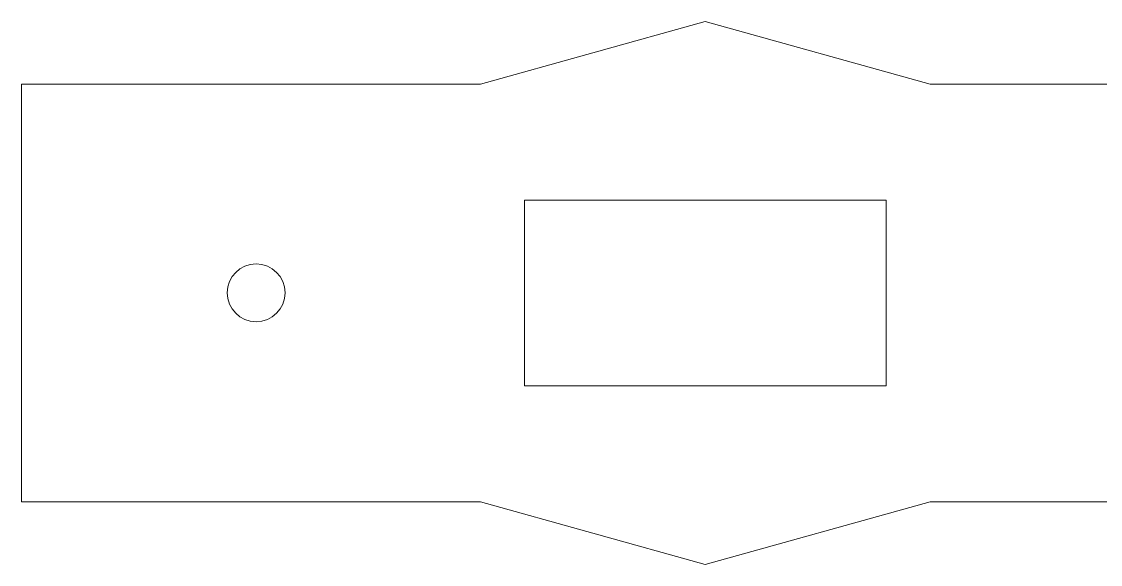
# Model space of a CAD drawing. Header units: millimetres. Extents: x 1553 to 1748, y 647 to 803.
# Drawn here: x 1552.7 to 1657.2, y 647.1 to 699.7 of the extents above; entities that cross this region are included whole.
import ezdxf

# ---------------------------------------------------------------- set-up
doc = ezdxf.new("R2010")
doc.units = ezdxf.units.MM
doc.header["$MEASUREMENT"] = 0
doc.layers.add('DEFAULT', color=7, linetype='Continuous')

msp = doc.modelspace()

# ---------------------------------------------------------------- linework, layer by layer
at = {"lineweight": 9}
msp.add_open_spline([(1578.2027, 673.3876), (1578.2027, 674.934), (1576.9491, 676.1876), (1575.4027, 676.1876), (1575.4027, 676.1876), (1573.8563, 676.1876), (1572.6027, 674.934), (1572.6027, 673.3876), (1572.6027, 673.3876), (1572.6027, 671.8412), (1573.8563, 670.5876), (1575.4027, 670.5876), (1575.4027, 670.5876), (1576.9491, 670.5876), (1578.2027, 671.8412), (1578.2027, 673.3876)], degree=3, knots=[0, 0, 0, 0, 0.2, 0.2, 0.2, 0.2, 0.4, 0.4, 0.4, 0.4, 0.6, 0.6, 0.6, 0.6, 1, 1, 1, 1], dxfattribs=at)
at = {"layer": 'DEFAULT', "lineweight": 9}
for points in [[(1618.9114, 699.6576), (1618.9114, 699.6576), (1597.1371, 693.5789), (1597.1371, 693.5789)], [(1640.6857, 693.5789), (1640.6857, 693.5789), (1618.9114, 699.6576), (1618.9114, 699.6576)], [(1597.1371, 693.5789), (1597.1371, 693.5789), (1552.6857, 693.5789), (1552.6857, 693.5789)], [(1552.6857, 693.5789), (1552.6857, 693.5789), (1552.6857, 653.1549), (1552.6857, 653.1549)], [(1685.1371, 693.5789), (1685.1371, 693.5789), (1640.6857, 693.5789), (1640.6857, 693.5789)], [(1601.4027, 682.3461), (1601.4027, 682.3461), (1601.4027, 664.3876), (1601.4027, 664.3876)], [(1636.4201, 682.3461), (1636.4201, 682.3461), (1601.4027, 682.3461), (1601.4027, 682.3461)], [(1636.4201, 664.3876), (1636.4201, 664.3876), (1636.4201, 682.3461), (1636.4201, 682.3461)], [(1601.4027, 664.3876), (1601.4027, 664.3876), (1636.4201, 664.3876), (1636.4201, 664.3876)], [(1552.6857, 653.1549), (1552.6857, 653.1549), (1597.1371, 653.1549), (1597.1371, 653.1549)], [(1597.1371, 653.1549), (1597.1371, 653.1549), (1618.9114, 647.0762), (1618.9114, 647.0762)], [(1618.9114, 647.0762), (1618.9114, 647.0762), (1640.6857, 653.1549), (1640.6857, 653.1549)], [(1640.6857, 653.1549), (1640.6857, 653.1549), (1685.1371, 653.1549), (1685.1371, 653.1549)]]:
    msp.add_open_spline(points, degree=3, dxfattribs=at)

doc.saveas('drawing.dxf')
